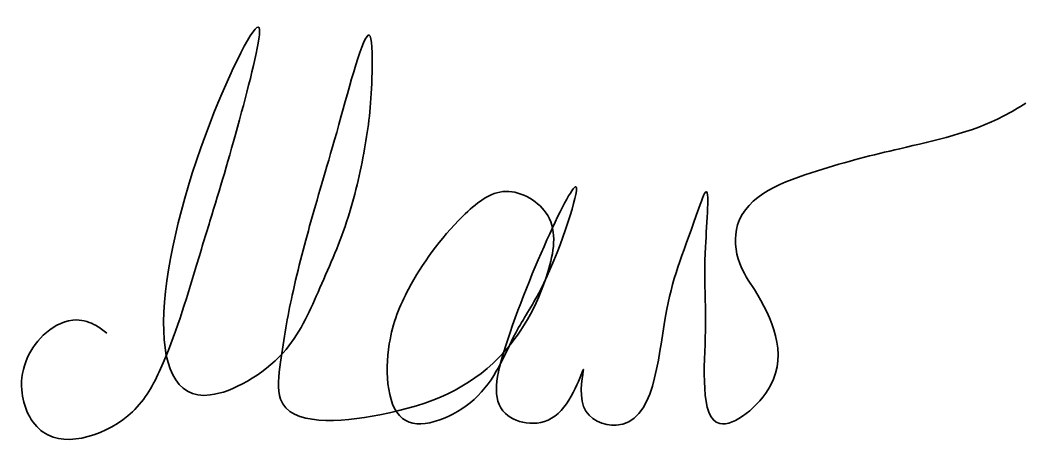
# Model space of a CAD drawing. Header units: millimetres. Extents: x 18365.4 to 18380.4, y 15660.9 to 15667.3.
import ezdxf

# ---------------------------------------------------------------- set-up
doc = ezdxf.new("R2010")
doc.units = ezdxf.units.MM
doc.header["$LTSCALE"] = 0.5
doc.layers.get('0').update_dxf_attribs({"color": 10})

# ---------------------------------------------------------------- blocks, each defined once
blk = doc.blocks.new('*U31')
at = {"color": 5, "lineweight": 35, "ltscale": 2}
blk.add_spline([(-1.856, -1.318), (-2.015, -1.205), (-2.302, -1.121), (-2.757, -1.31), (-3.125, -2.163), (-2.803, -2.797), (-1.472, -2.491), (-1.052, -1.852), (-0.514, -0.305), (-0.286, 0.444), (0.16, 1.983), (0.422, 3.239), (-0.311, 1.823), (-0.311, -2.241), (0.779, -1.612), (1.301, -0.707), (1.728, 0.344), (1.996, 1.432), (2.106, 2.486), (2.08, 3.113), (1.648, 1.923), (1.214, 0.417), (0.916, -0.749), (0.741, -1.753), (0.741, -2.305), (2.226, -2.536), (3.994, -1.689), (4.733, -0.409), (4.733, 0.436), (4.107, 0.798), (3.465, 0.427), (2.653, -0.66), (2.366, -1.477), (2.612, -2.624), (3.631, -2.307), (4.255, -1.312), (4.622, -0.675), (5.163, 0.84), (4.1, -1.519), (4.1, -2.517), (4.887, -2.517), (5.266, -1.862), (5.266, -2.411), (5.754, -2.693), (6.491, -1.065), (6.95, 0.436), (7.088, 0.785), (7.088, -0.031), (7.088, -1.285), (7.303, -2.669), (8.06, -2.098), (7.819, -0.669), (7.599, -0.279), (7.567, 0.296), (8.76, 1.106), (9.991, 1.435), (11.543, 1.923), (11.874, 2.115)], degree=3, dxfattribs=at)

msp = doc.modelspace()

# ---------------------------------------------------------------- block references
at = {"color": 5}
msp.add_blockref('*U31', (18368.55, 15663.958), dxfattribs=at)

doc.saveas('drawing.dxf')
